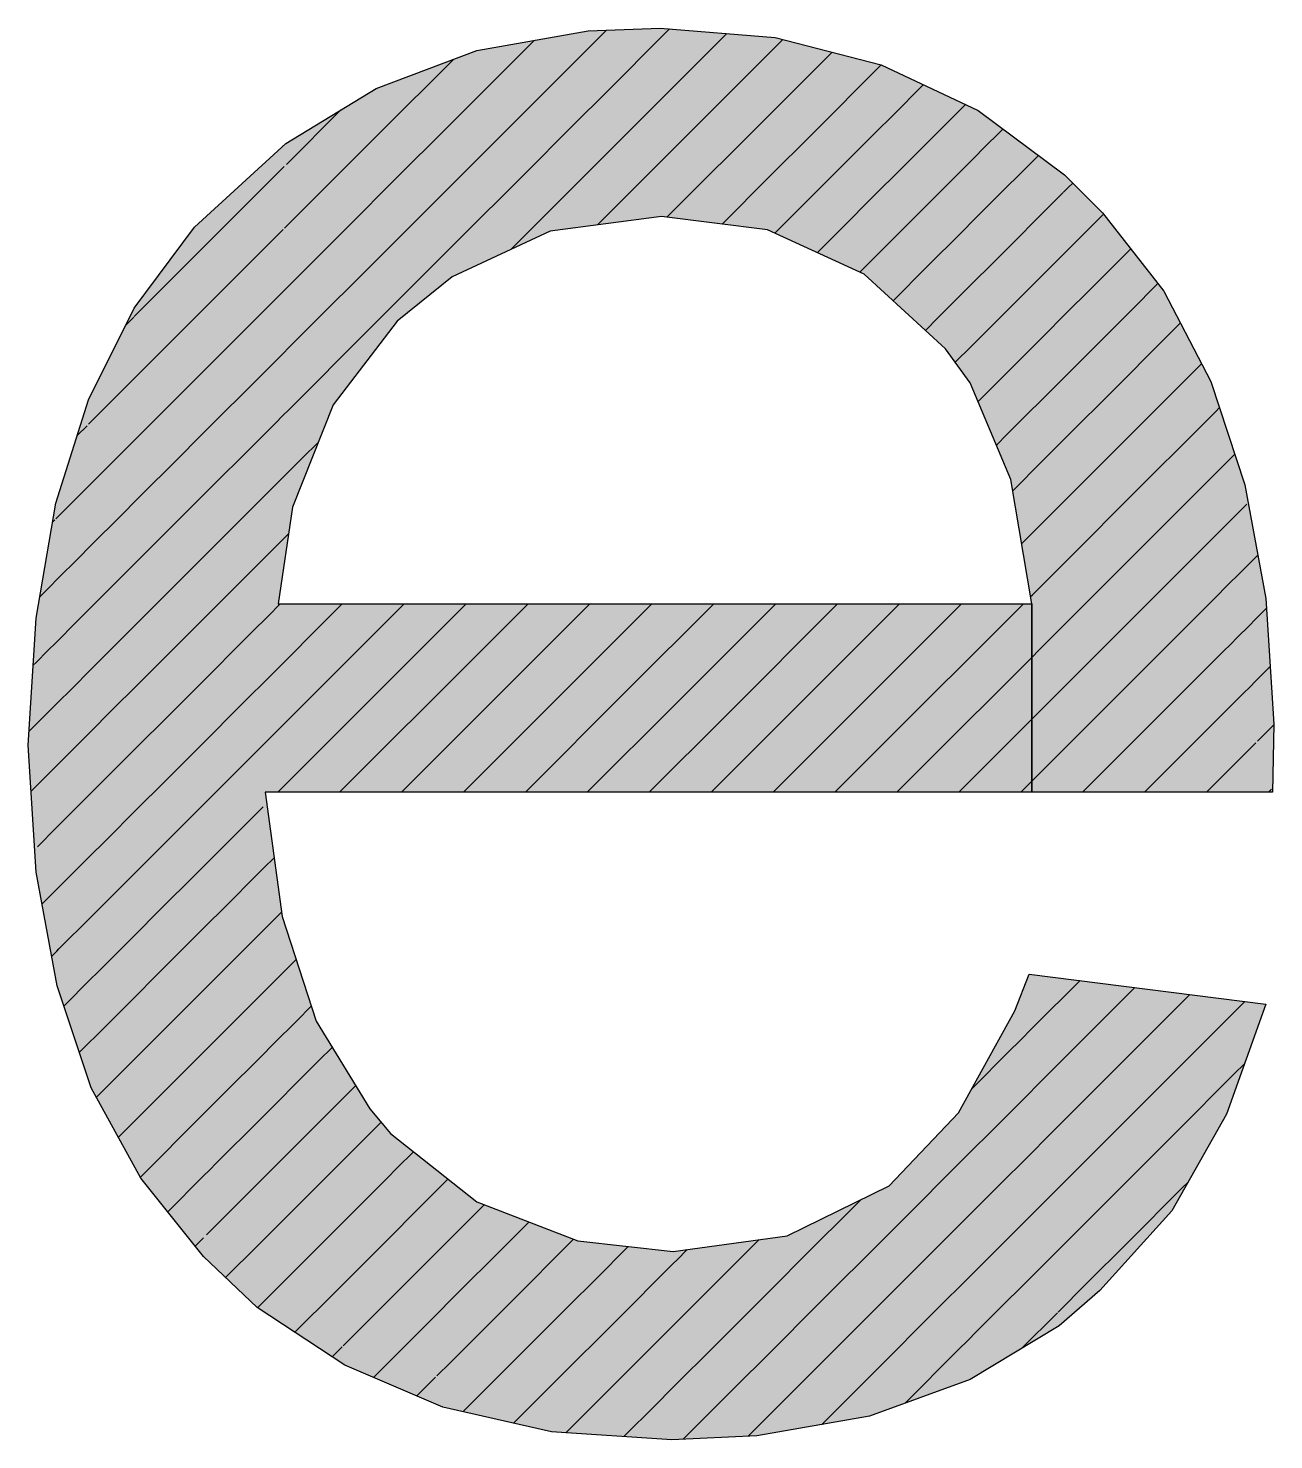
# Model space of a CAD drawing. Extents: x -15895 to 12929, y -2522 to 15173.
# Drawn here: x -8953.3 to -8946.19, y 11065.75 to 11073.81 of the extents above; entities that cross this region are included whole.
import ezdxf

# ---------------------------------------------------------------- set-up
doc = ezdxf.new("R2010")
doc.units = 0
doc.layers.add('MTH-CARIMBO-TXT1', color=1, linetype='Continuous')

msp = doc.modelspace()

# ---------------------------------------------------------------- linework, layer by layer
at = {"layer": 'MTH-CARIMBO-TXT1', "linetype": 'Continuous'}
for p, q in [((-8950.6626, 11073.4942), (-8950.4131, 11073.7437)), ((-8950.0771, 11073.7261), (-8950.0015, 11073.8018)), ((-8949.9771, 11073.4726), (-8949.6941, 11073.7556)), ((-8949.6941, 11073.7556), (-8949.641, 11073.8087)), ((-8949.6917, 11073.4044), (-8949.3135, 11073.7826)), ((-8949.022, 11073.7205), (-8948.9933, 11073.7493)), ((-8950.5606, 11073.2427), (-8950.1288, 11073.6744)), ((-8950.1288, 11073.6744), (-8950.0771, 11073.7261)), ((-8949.133, 11073.6095), (-8949.0394, 11073.7031)), ((-8949.0394, 11073.7031), (-8949.022, 11073.7205)), ((-8948.9255, 11073.4635), (-8948.7125, 11073.6765)), ((-8951.293, 11073.2173), (-8950.8752, 11073.6352)), ((-8949.6892, 11073.0533), (-8949.133, 11073.6095)), ((-8948.8289, 11073.2065), (-8948.4318, 11073.6037)), ((-8950.7737, 11073.3831), (-8950.6626, 11073.4942)), ((-8950.2115, 11073.2381), (-8949.9771, 11073.4726)), ((-8949.0545, 11073.3345), (-8948.9255, 11073.4635)), ((-8948.3668, 11073.3151), (-8948.1918, 11073.4901)), ((-8951.829, 11073.0349), (-8951.5174, 11073.3465)), ((-8950.8531, 11073.3037), (-8950.7737, 11073.3831)), ((-8949.8771, 11073.219), (-8949.6917, 11073.4044)), ((-8948.3017, 11073.0267), (-8947.9517, 11073.3766)), ((-8951.2639, 11072.8929), (-8950.8531, 11073.3037)), ((-8949.6558, 11072.7333), (-8949.0545, 11073.3345)), ((-8948.4632, 11073.2187), (-8948.3668, 11073.3151)), ((-8951.359, 11073.1513), (-8951.293, 11073.2173)), ((-8950.8173, 11072.9859), (-8950.5606, 11073.2427)), ((-8950.4585, 11072.9912), (-8950.2115, 11073.2381)), ((-8950.2942, 11072.8019), (-8949.8771, 11073.219)), ((-8949.0695, 11072.9659), (-8948.8289, 11073.2065)), ((-8948.7324, 11072.9495), (-8948.4632, 11073.2187)), ((-8947.859, 11073.1158), (-8947.7376, 11073.2372)), ((-8951.8228, 11072.6876), (-8951.3843, 11073.126)), ((-8951.3843, 11073.126), (-8951.359, 11073.1513)), ((-8947.8864, 11073.0884), (-8947.859, 11073.1158)), ((-8952.3527, 11072.5112), (-8951.841, 11073.0229)), ((-8949.7771, 11072.9655), (-8949.6892, 11073.0533)), ((-8948.4945, 11072.8339), (-8948.3017, 11073.0267)), ((-8948.2365, 11072.7383), (-8947.9184, 11073.0564)), ((-8947.9184, 11073.0564), (-8947.8864, 11073.0884)), ((-8947.8302, 11072.791), (-8947.5347, 11073.0866)), ((-8951.0008, 11072.8024), (-8950.8173, 11072.9859)), ((-8950.8609, 11072.5887), (-8950.4585, 11072.9912)), ((-8950.0528, 11072.6898), (-8949.7771, 11072.9655)), ((-8949.3411, 11072.6944), (-8949.0695, 11072.9659)), ((-8949.0391, 11072.6428), (-8948.7324, 11072.9495)), ((-8951.4149, 11072.7419), (-8951.2639, 11072.8929)), ((-8947.8014, 11072.4662), (-8947.4062, 11072.8615)), ((-8947.4062, 11072.8615), (-8947.3938, 11072.8739)), ((-8947.3913, 11072.8764), (-8947.3622, 11072.9055)), ((-8947.3622, 11072.9055), (-8947.3388, 11072.9289)), ((-8951.2347, 11072.5685), (-8951.0008, 11072.8024)), ((-8950.3565, 11072.7397), (-8950.2942, 11072.8019)), ((-8948.6358, 11072.6925), (-8948.4945, 11072.8339)), ((-8947.8969, 11072.7243), (-8947.8302, 11072.791)), ((-8951.4727, 11072.6841), (-8951.4149, 11072.7419)), ((-8950.5454, 11072.5507), (-8950.3565, 11072.7397)), ((-8948.5258, 11072.449), (-8948.2365, 11072.7383)), ((-8947.9747, 11072.6466), (-8947.8969, 11072.7243)), ((-8947.2731, 11072.641), (-8947.166, 11072.7481)), ((-8952.3495, 11072.1608), (-8951.8693, 11072.6411)), ((-8951.8693, 11072.6411), (-8951.8471, 11072.6633)), ((-8951.8394, 11072.6709), (-8951.8228, 11072.6876)), ((-8951.8165, 11072.3403), (-8951.4727, 11072.6841)), ((-8948.7969, 11072.5315), (-8948.6358, 11072.6925)), ((-8948.1714, 11072.4498), (-8947.9747, 11072.6466)), ((-8947.4111, 11072.503), (-8947.2731, 11072.641)), ((-8951.4707, 11072.3325), (-8951.2347, 11072.5685)), ((-8951.1485, 11072.3012), (-8950.8609, 11072.5887)), ((-8947.0858, 11072.4748), (-8947.0076, 11072.553)), ((-8952.6974, 11072.1665), (-8952.3641, 11072.4997)), ((-8952.3641, 11072.4997), (-8952.3527, 11072.5112)), ((-8947.9074, 11072.3603), (-8947.8014, 11072.4662)), ((-8947.4817, 11072.4324), (-8947.423, 11072.4911)), ((-8947.423, 11072.4911), (-8947.4111, 11072.503)), ((-8947.184, 11072.3765), (-8947.0858, 11072.4748)), ((-8948.5546, 11072.4202), (-8948.5393, 11072.4355)), ((-8948.5393, 11072.4355), (-8948.5258, 11072.449)), ((-8948.3643, 11072.2569), (-8948.1714, 11072.4498)), ((-8947.7727, 11072.1415), (-8947.4817, 11072.4324)), ((-8947.4309, 11072.1297), (-8947.184, 11072.3765)), ((-8951.8975, 11072.2593), (-8951.8588, 11072.2979)), ((-8951.8588, 11072.2979), (-8951.8456, 11072.3112)), ((-8951.8456, 11072.3112), (-8951.8165, 11072.3403)), ((-8951.5611, 11072.2421), (-8951.4707, 11072.3325)), ((-8951.2056, 11072.2441), (-8951.1485, 11072.3012)), ((-8948.031, 11072.2367), (-8947.9074, 11072.3603)), ((-8947.0056, 11072.2014), (-8946.8523, 11072.3547)), ((-8952.3464, 11071.8104), (-8951.8975, 11072.2593)), ((-8951.8103, 11071.993), (-8951.5611, 11072.2421)), ((-8951.5265, 11071.9232), (-8951.2056, 11072.2441)), ((-8948.1063, 11072.1614), (-8948.031, 11072.2367)), ((-8952.7458, 11072.118), (-8952.7006, 11072.1633)), ((-8952.3853, 11072.1251), (-8952.3495, 11072.1608)), ((-8948.1801, 11072.0876), (-8948.1063, 11072.1614)), ((-8947.9179, 11071.9962), (-8947.7727, 11072.1415)), ((-8947.0949, 11072.1121), (-8947.0056, 11072.2014)), ((-8952.6948, 11071.8155), (-8952.3853, 11072.1251)), ((-8947.5572, 11072.0034), (-8947.4522, 11072.1084)), ((-8947.4522, 11072.1084), (-8947.4309, 11072.1297)), ((-8947.4506, 11071.7564), (-8947.0949, 11072.1121)), ((-8946.9254, 11071.9281), (-8946.7691, 11072.0844)), ((-8946.7691, 11072.0844), (-8946.7236, 11072.1299)), ((-8951.8517, 11071.9515), (-8951.8103, 11071.993)), ((-8948.0092, 11071.905), (-8947.9179, 11071.9962)), ((-8947.7439, 11071.8167), (-8947.5572, 11072.0034)), ((-8951.9258, 11071.8774), (-8951.8706, 11071.9326)), ((-8951.8706, 11071.9326), (-8951.8517, 11071.9515)), ((-8951.6495, 11071.8002), (-8951.5265, 11071.9232)), ((-8947.0059, 11071.8476), (-8946.9254, 11071.9281)), ((-8946.7061, 11071.7938), (-8946.6024, 11071.8975)), ((-8952.7213, 11071.789), (-8952.6948, 11071.8155)), ((-8952.4064, 11071.7504), (-8952.3464, 11071.8104)), ((-8952.3433, 11071.4599), (-8951.9258, 11071.8774)), ((-8947.8792, 11071.6814), (-8947.7439, 11071.8167)), ((-8947.4704, 11071.3831), (-8947.0059, 11071.8476)), ((-8952.9587, 11071.5516), (-8952.7213, 11071.789)), ((-8952.6922, 11071.4646), (-8952.4064, 11071.7504)), ((-8951.804, 11071.6457), (-8951.6495, 11071.8002)), ((-8947.4813, 11071.7257), (-8947.4506, 11071.7564)), ((-8946.8452, 11071.6547), (-8946.7061, 11071.7938)), ((-8947.6327, 11071.5743), (-8947.4813, 11071.7257)), ((-8946.9168, 11071.5832), (-8946.8452, 11071.6547)), ((-8951.9541, 11071.4956), (-8951.8824, 11071.5673)), ((-8951.8824, 11071.5673), (-8951.8578, 11071.5918)), ((-8951.8578, 11071.5918), (-8951.804, 11071.6457)), ((-8947.7151, 11071.492), (-8947.6327, 11071.5743)), ((-8947.4902, 11071.0097), (-8946.9168, 11071.5832)), ((-8946.6431, 11071.5032), (-8946.5234, 11071.6229)), ((-8946.5234, 11071.6229), (-8946.5001, 11071.6463)), ((-8953.0241, 11071.4862), (-8952.9672, 11071.5431)), ((-8952.3402, 11071.1095), (-8951.9541, 11071.4956)), ((-8947.7748, 11071.4323), (-8947.7151, 11071.492)), ((-8946.765, 11071.3814), (-8946.6431, 11071.5032)), ((-8952.9574, 11071.1994), (-8952.7421, 11071.4147)), ((-8952.7421, 11071.4147), (-8952.6922, 11071.4646)), ((-8952.4275, 11071.3757), (-8952.3433, 11071.4599)), ((-8951.7379, 11071.3582), (-8951.6463, 11071.4499)), ((-8952.6895, 11071.1137), (-8952.4275, 11071.3757)), ((-8951.7978, 11071.2983), (-8951.7379, 11071.3582)), ((-8947.6816, 11071.1719), (-8947.5105, 11071.343)), ((-8947.5105, 11071.343), (-8947.4704, 11071.3831)), ((-8946.8277, 11071.3187), (-8946.765, 11071.3814)), ((-8946.4774, 11071.3154), (-8946.4125, 11071.3803)), ((-8951.864, 11071.2322), (-8951.7978, 11071.2983)), ((-8947.51, 11070.6364), (-8946.8277, 11071.3187)), ((-8946.5802, 11071.2127), (-8946.4774, 11071.3154)), ((-8953.1458, 11071.011), (-8952.9872, 11071.1696)), ((-8952.9872, 11071.1696), (-8952.9574, 11071.1994)), ((-8951.9823, 11071.1138), (-8951.8942, 11071.2019)), ((-8951.8942, 11071.2019), (-8951.864, 11071.2322)), ((-8946.6848, 11071.1081), (-8946.5802, 11071.2127)), ((-8952.7628, 11071.0404), (-8952.6895, 11071.1137)), ((-8952.4487, 11071.001), (-8952.3402, 11071.1095)), ((-8952.3371, 11070.7591), (-8951.9823, 11071.1138)), ((-8946.7386, 11071.0542), (-8946.6848, 11071.1081)), ((-8946.4314, 11071.0079), (-8946.3451, 11071.0942)), ((-8953.1646, 11070.9922), (-8953.1511, 11071.0057)), ((-8952.9561, 11070.8472), (-8952.7628, 11071.0404)), ((-8947.5397, 11070.9602), (-8947.4902, 11071.0097)), ((-8947.5297, 11070.2631), (-8946.7386, 11071.0542)), ((-8946.5172, 11070.9221), (-8946.4314, 11071.0079)), ((-8952.6869, 11070.7628), (-8952.4487, 11071.001)), ((-8951.8701, 11070.8725), (-8951.8165, 11070.9261)), ((-8947.6307, 11070.8693), (-8947.5397, 11070.9602)), ((-8946.6045, 11070.8347), (-8946.5172, 11070.9221)), ((-8953.0072, 11070.796), (-8952.9561, 11070.8472)), ((-8951.906, 11070.8366), (-8951.8701, 11070.8725)), ((-8953.1448, 11070.6584), (-8953.0072, 11070.796)), ((-8952.7835, 11070.6662), (-8952.6869, 11070.7628)), ((-8952.0106, 11070.732), (-8951.906, 11070.8366)), ((-8947.5495, 11069.8898), (-8946.6495, 11070.7898)), ((-8946.6495, 11070.7898), (-8946.6045, 11070.8347)), ((-8946.3853, 11070.7004), (-8946.3161, 11070.7696)), ((-8946.3161, 11070.7696), (-8946.2813, 11070.8044)), ((-8952.4698, 11070.6263), (-8952.3371, 11070.7591)), ((-8952.334, 11070.4086), (-8952.0106, 11070.732)), ((-8946.4542, 11070.6315), (-8946.3853, 11070.7004)), ((-8953.2372, 11070.566), (-8953.171, 11070.6323)), ((-8953.171, 11070.6323), (-8953.1448, 11070.6584)), ((-8952.9547, 11070.495), (-8952.7835, 11070.6662)), ((-8952.6842, 11070.4119), (-8952.4698, 11070.6263)), ((-8947.5689, 11070.5775), (-8947.51, 11070.6364)), ((-8946.5243, 11070.5614), (-8946.4542, 11070.6315)), ((-8951.8769, 11070.5121), (-8951.8658, 11070.5232)), ((-8951.583, 11070.4525), (-8951.5097, 11070.5258)), ((-8951.3001, 11070.3818), (-8951.1562, 11070.5258)), ((-8951.0173, 11070.3111), (-8950.8026, 11070.5258)), ((-8950.7344, 11070.2404), (-8950.449, 11070.5258)), ((-8950.4516, 11070.1697), (-8950.0955, 11070.5258)), ((-8950.1688, 11070.0989), (-8949.7419, 11070.5258)), ((-8949.8859, 11070.0282), (-8949.3884, 11070.5258)), ((-8949.6031, 11069.9575), (-8949.0348, 11070.5258)), ((-8949.3202, 11069.8868), (-8948.6813, 11070.5258)), ((-8949.0374, 11069.8161), (-8948.3277, 11070.5258)), ((-8948.7545, 11069.7454), (-8947.9742, 11070.5258)), ((-8948.4717, 11069.6747), (-8947.6206, 11070.5258)), ((-8947.5797, 11070.5667), (-8947.5689, 11070.5775)), ((-8947.5693, 11069.5164), (-8946.5604, 11070.5253)), ((-8946.5604, 11070.5253), (-8946.5243, 11070.5614)), ((-8953.0272, 11070.4224), (-8952.9547, 11070.495)), ((-8952.0389, 11070.3502), (-8951.9178, 11070.4713)), ((-8951.9178, 11070.4713), (-8951.8769, 11070.5121)), ((-8951.9033, 11070.1321), (-8951.583, 11070.4525)), ((-8946.3393, 11070.3929), (-8946.2871, 11070.4451)), ((-8946.2871, 11070.4451), (-8946.2336, 11070.4986)), ((-8953.1439, 11070.3058), (-8953.0272, 11070.4224)), ((-8952.8042, 11070.2919), (-8952.6842, 11070.4119)), ((-8952.4909, 11070.2516), (-8952.334, 11070.4086)), ((-8951.9297, 11069.7522), (-8951.3001, 11070.3818)), ((-8946.3913, 11070.3409), (-8946.3393, 11070.3929)), ((-8953.1908, 11070.2588), (-8953.1439, 11070.3058)), ((-8952.9534, 11070.1427), (-8952.8042, 11070.2919)), ((-8952.3308, 11070.0582), (-8952.0389, 11070.3502)), ((-8951.8784, 11069.45), (-8951.0173, 11070.3111)), ((-8946.4713, 11070.2608), (-8946.4441, 11070.288)), ((-8946.4441, 11070.288), (-8946.3913, 11070.3409)), ((-8953.2581, 11070.1916), (-8953.1908, 11070.2588)), ((-8952.6816, 11070.061), (-8952.4909, 11070.2516)), ((-8951.5248, 11069.45), (-8950.7344, 11070.2404)), ((-8948.1889, 11069.604), (-8947.5728, 11070.22)), ((-8947.5728, 11070.22), (-8947.5297, 11070.2631)), ((-8947.2822, 11069.45), (-8946.4713, 11070.2608)), ((-8953.2747, 11070.175), (-8953.2581, 11070.1916)), ((-8953.0472, 11070.0489), (-8952.9534, 11070.1427)), ((-8951.9295, 11070.1059), (-8951.9033, 11070.1321)), ((-8951.1713, 11069.45), (-8950.4516, 11070.1697)), ((-8946.2933, 11070.0853), (-8946.2581, 11070.1205)), ((-8946.2581, 11070.1205), (-8946.222, 11070.1566)), ((-8946.222, 11070.1566), (-8946.2113, 11070.1673)), ((-8953.1429, 11069.9532), (-8953.0472, 11070.0489)), ((-8952.8249, 11069.9176), (-8952.6816, 11070.061)), ((-8952.5121, 11069.8769), (-8952.3308, 11070.0582)), ((-8952.0671, 11069.9683), (-8951.9295, 11070.1059)), ((-8950.8177, 11069.45), (-8950.1688, 11070.0989)), ((-8946.3639, 11070.0147), (-8946.3283, 11070.0503)), ((-8946.3283, 11070.0503), (-8946.2933, 11070.0853)), ((-8952.3277, 11069.7077), (-8952.0671, 11069.9683)), ((-8950.4642, 11069.45), (-8949.8859, 11070.0282)), ((-8950.1106, 11069.45), (-8949.6031, 11069.9575)), ((-8946.9286, 11069.45), (-8946.3822, 11069.9964)), ((-8946.3822, 11069.9964), (-8946.3639, 11070.0147)), ((-8953.2581, 11069.838), (-8953.2107, 11069.8854)), ((-8953.2107, 11069.8854), (-8953.1429, 11069.9532)), ((-8952.952, 11069.7905), (-8952.8249, 11069.9176)), ((-8952.679, 11069.7101), (-8952.5121, 11069.8769)), ((-8949.7571, 11069.45), (-8949.3202, 11069.8868)), ((-8947.5728, 11069.8665), (-8947.5495, 11069.8898)), ((-8953.298, 11069.7981), (-8953.2581, 11069.838)), ((-8949.4035, 11069.45), (-8949.0374, 11069.8161)), ((-8947.906, 11069.5333), (-8947.5728, 11069.8665)), ((-8946.2472, 11069.7778), (-8946.2291, 11069.796)), ((-8946.2291, 11069.796), (-8946.2105, 11069.8146)), ((-8946.2105, 11069.8146), (-8946.1908, 11069.8343)), ((-8953.0673, 11069.6753), (-8952.952, 11069.7905)), ((-8952.0954, 11069.5865), (-8951.9413, 11069.7406)), ((-8951.9413, 11069.7406), (-8951.9297, 11069.7522)), ((-8949.05, 11069.45), (-8948.7545, 11069.7454)), ((-8946.5751, 11069.45), (-8946.2932, 11069.7319)), ((-8946.2837, 11069.7414), (-8946.2653, 11069.7597)), ((-8946.2653, 11069.7597), (-8946.2472, 11069.7778)), ((-8953.142, 11069.6006), (-8953.0673, 11069.6753)), ((-8952.8457, 11069.5433), (-8952.679, 11069.7101)), ((-8952.5332, 11069.5023), (-8952.3277, 11069.7077)), ((-8948.6964, 11069.45), (-8948.4717, 11069.6747)), ((-8953.2306, 11069.512), (-8953.142, 11069.6006)), ((-8952.3246, 11069.3573), (-8952.0954, 11069.5865)), ((-8948.3429, 11069.45), (-8948.1889, 11069.604)), ((-8953.2867, 11069.4559), (-8953.2581, 11069.4845)), ((-8953.2581, 11069.4845), (-8953.2306, 11069.512)), ((-8952.9507, 11069.4383), (-8952.8457, 11069.5433)), ((-8952.6763, 11069.3591), (-8952.5332, 11069.5023)), ((-8947.9893, 11069.45), (-8947.906, 11069.5333)), ((-8947.6232, 11069.4625), (-8947.5728, 11069.5129)), ((-8953.0873, 11069.3017), (-8952.9507, 11069.4383)), ((-8947.6358, 11069.45), (-8947.6232, 11069.4625)), ((-8946.2215, 11069.45), (-8946.2041, 11069.4674)), ((-8952.8664, 11069.1691), (-8952.6763, 11069.3591)), ((-8952.5543, 11069.1276), (-8952.3246, 11069.3573)), ((-8952.1237, 11069.2047), (-8951.9617, 11069.3666)), ((-8953.2504, 11069.1386), (-8953.141, 11069.248)), ((-8953.141, 11069.248), (-8953.0873, 11069.3017)), ((-8952.9494, 11069.0861), (-8952.8664, 11069.1691)), ((-8952.3215, 11069.0069), (-8952.1237, 11069.2047)), ((-8953.1073, 11068.9282), (-8952.9494, 11069.0861)), ((-8952.6737, 11069.0082), (-8952.5543, 11069.1276)), ((-8951.9573, 11069.0175), (-8951.8994, 11069.0754)), ((-8952.8871, 11068.7948), (-8952.6737, 11069.0082)), ((-8952.5755, 11068.7529), (-8952.3215, 11069.0069)), ((-8952.0157, 11068.9591), (-8951.9573, 11069.0175)), ((-8953.1401, 11068.8954), (-8953.1073, 11068.9282)), ((-8952.1519, 11068.8229), (-8952.0157, 11068.9591)), ((-8953.2244, 11068.811), (-8953.1401, 11068.8954)), ((-8952.948, 11068.7339), (-8952.8871, 11068.7948)), ((-8952.671, 11068.6573), (-8952.5755, 11068.7529)), ((-8952.3184, 11068.6564), (-8952.1519, 11068.8229)), ((-8951.9628, 11068.6585), (-8951.8569, 11068.7644)), ((-8953.1273, 11068.5546), (-8952.948, 11068.7339)), ((-8952.9078, 11068.4205), (-8952.671, 11068.6573)), ((-8952.5966, 11068.3782), (-8952.3184, 11068.6564)), ((-8952.0696, 11068.5516), (-8951.9628, 11068.6585)), ((-8953.1695, 11068.5124), (-8953.1391, 11068.5428)), ((-8953.1391, 11068.5428), (-8953.1273, 11068.5546)), ((-8952.1802, 11068.4411), (-8952.0696, 11068.5516)), ((-8952.3152, 11068.306), (-8952.1802, 11068.4411)), ((-8951.8757, 11068.392), (-8951.8136, 11068.4541)), ((-8951.8136, 11068.4541), (-8951.7736, 11068.4941)), ((-8953.0999, 11068.2284), (-8952.9467, 11068.3817)), ((-8952.9467, 11068.3817), (-8952.9078, 11068.4205)), ((-8952.6684, 11068.3064), (-8952.5966, 11068.3782)), ((-8951.9682, 11068.2995), (-8951.8757, 11068.392)), ((-8947.5619, 11068.1096), (-8947.2969, 11068.3746)), ((-8952.9286, 11068.0462), (-8952.6684, 11068.3064)), ((-8952.6177, 11068.0035), (-8952.3152, 11068.306)), ((-8952.1236, 11068.1441), (-8951.9682, 11068.2995)), ((-8947.5341, 11067.7839), (-8946.9832, 11068.3347)), ((-8947.5062, 11067.4582), (-8946.6696, 11068.2948)), ((-8951.7701, 11068.144), (-8951.6869, 11068.2273)), ((-8947.4784, 11067.1325), (-8946.3559, 11068.255)), ((-8952.2085, 11068.0592), (-8952.1236, 11068.1441)), ((-8951.8997, 11068.0144), (-8951.7701, 11068.144)), ((-8947.6451, 11068.0264), (-8947.5619, 11068.1096)), ((-8953.0116, 11067.9632), (-8952.9453, 11068.0295)), ((-8952.9453, 11068.0295), (-8952.9286, 11068.0462)), ((-8952.3121, 11067.9556), (-8952.2085, 11068.0592)), ((-8947.6974, 11067.974), (-8947.6451, 11068.0264)), ((-8952.9143, 11067.707), (-8952.6658, 11067.9555)), ((-8952.6658, 11067.9555), (-8952.6177, 11068.0035)), ((-8952.6388, 11067.6288), (-8952.3121, 11067.9556)), ((-8952.1775, 11067.7366), (-8951.9737, 11067.9404)), ((-8951.9737, 11067.9404), (-8951.8997, 11068.0144)), ((-8951.6407, 11067.9199), (-8951.5677, 11067.9929)), ((-8947.9166, 11067.7549), (-8947.6974, 11067.974)), ((-8951.7267, 11067.8338), (-8951.6407, 11067.9199)), ((-8946.418, 11067.8393), (-8946.3566, 11067.9007)), ((-8951.9237, 11067.6369), (-8951.7267, 11067.8338)), ((-8947.6014, 11067.7166), (-8947.5341, 11067.7839)), ((-8946.5364, 11067.7209), (-8946.418, 11067.8393)), ((-8952.2367, 11067.6774), (-8952.1775, 11067.7366)), ((-8951.6134, 11067.5936), (-8951.4335, 11067.7735)), ((-8947.7459, 11067.572), (-8947.6014, 11067.7166)), ((-8946.6268, 11067.6305), (-8946.5364, 11067.7209)), ((-8952.6631, 11067.6046), (-8952.6388, 11067.6288)), ((-8952.309, 11067.6051), (-8952.2367, 11067.6774)), ((-8951.9792, 11067.5814), (-8951.9237, 11067.6369)), ((-8947.4505, 11066.8067), (-8946.6268, 11067.6305)), ((-8952.7887, 11067.479), (-8952.6631, 11067.6046)), ((-8952.66, 11067.2542), (-8952.309, 11067.6051)), ((-8952.2315, 11067.3291), (-8951.9792, 11067.5814)), ((-8951.6833, 11067.5237), (-8951.6134, 11067.5936)), ((-8951.3251, 11067.5284), (-8951.2883, 11067.5652)), ((-8947.9788, 11067.3391), (-8947.7459, 11067.572)), ((-8951.9477, 11067.2593), (-8951.6833, 11067.5237)), ((-8951.5861, 11067.2673), (-8951.3682, 11067.4852)), ((-8951.3682, 11067.4852), (-8951.3251, 11067.5284)), ((-8947.5577, 11067.4067), (-8947.5062, 11067.4582)), ((-8951.196, 11067.304), (-8951.1028, 11067.3971)), ((-8947.7944, 11067.17), (-8947.5577, 11067.4067)), ((-8952.3059, 11067.2547), (-8952.265, 11067.2956)), ((-8952.265, 11067.2956), (-8952.2315, 11067.3291)), ((-8951.2554, 11067.2445), (-8951.196, 11067.304)), ((-8948.3073, 11067.0107), (-8947.9788, 11067.3391)), ((-8952.5067, 11067.0539), (-8952.3059, 11067.2547)), ((-8952.2854, 11066.9216), (-8951.9846, 11067.2224)), ((-8951.9846, 11067.2224), (-8951.9477, 11067.2593)), ((-8951.9717, 11066.8818), (-8951.6399, 11067.2135)), ((-8951.6399, 11067.2135), (-8951.5861, 11067.2673)), ((-8951.4062, 11067.0937), (-8951.2554, 11067.2445)), ((-8951.1392, 11067.0072), (-8950.9051, 11067.2413)), ((-8946.714, 11067.1898), (-8946.6802, 11067.2235)), ((-8947.9639, 11067.0005), (-8947.7944, 11067.17)), ((-8947.0244, 11066.8793), (-8946.714, 11067.1898)), ((-8951.5588, 11066.9411), (-8951.4062, 11067.0937)), ((-8950.7522, 11067.0406), (-8950.7259, 11067.0669)), ((-8950.7259, 11067.0669), (-8950.6978, 11067.095)), ((-8948.9022, 11066.7693), (-8948.5492, 11067.1223)), ((-8947.8429, 11066.768), (-8947.514, 11067.0969)), ((-8947.514, 11067.0969), (-8947.4784, 11067.1325)), ((-8951.1857, 11066.9607), (-8951.1392, 11067.0072)), ((-8951.0824, 11066.7104), (-8950.7522, 11067.0406)), ((-8950.6395, 11066.7998), (-8950.4434, 11066.9959)), ((-8948.4123, 11066.9056), (-8948.3073, 11067.0107)), ((-8948.2029, 11066.7615), (-8947.9639, 11067.0005)), ((-8952.3496, 11066.8575), (-8952.3028, 11066.9042)), ((-8951.9943, 11066.5056), (-8951.5965, 11066.9034)), ((-8951.5965, 11066.9034), (-8951.5588, 11066.9411)), ((-8951.4441, 11066.7022), (-8951.1857, 11066.9607)), ((-8950.553, 11066.5327), (-8950.189, 11066.8967)), ((-8949.4879, 11066.5371), (-8949.1298, 11066.8953)), ((-8948.7914, 11066.5265), (-8948.4123, 11066.9056)), ((-8952.1757, 11066.6778), (-8951.9901, 11066.8634)), ((-8951.9901, 11066.8634), (-8951.9717, 11066.8818)), ((-8950.0622, 11066.67), (-8949.8763, 11066.8558)), ((-8949.5983, 11066.7803), (-8949.5399, 11066.8387)), ((-8947.2616, 11066.6421), (-8947.0244, 11066.8793)), ((-8950.8224, 11066.6169), (-8950.6395, 11066.7998)), ((-8949.9485, 11066.4301), (-8949.6203, 11066.7583)), ((-8949.6203, 11066.7583), (-8949.5983, 11066.7803)), ((-8949.008, 11066.6635), (-8948.9022, 11066.7693)), ((-8948.4453, 11066.5191), (-8948.2029, 11066.7615)), ((-8947.9489, 11066.6619), (-8947.8429, 11066.768)), ((-8947.8913, 11066.366), (-8947.4703, 11066.787)), ((-8947.4703, 11066.787), (-8947.4505, 11066.8067)), ((-8951.5315, 11066.6148), (-8951.4441, 11066.7022)), ((-8951.4821, 11066.3107), (-8951.116, 11066.6768)), ((-8951.116, 11066.6768), (-8951.0824, 11066.7104)), ((-8950.216, 11066.5161), (-8950.0622, 11066.67)), ((-8949.3775, 11066.294), (-8949.008, 11066.6635)), ((-8948.0985, 11066.5123), (-8947.9489, 11066.6619)), ((-8951.7809, 11066.3655), (-8951.5531, 11066.5932)), ((-8951.5531, 11066.5932), (-8951.5315, 11066.6148)), ((-8951.0256, 11066.4137), (-8950.8224, 11066.6169)), ((-8947.4227, 11066.481), (-8947.2616, 11066.6421)), ((-8950.8925, 11066.1932), (-8950.553, 11066.5327)), ((-8950.4665, 11066.2657), (-8950.216, 11066.5161)), ((-8949.6228, 11066.4023), (-8949.4879, 11066.5371)), ((-8949.0706, 11066.2474), (-8948.7914, 11066.5265)), ((-8948.6806, 11066.2838), (-8948.4453, 11066.5191)), ((-8948.4782, 11066.1326), (-8948.0985, 11066.5123)), ((-8951.0463, 11066.393), (-8951.0256, 11066.4137)), ((-8950.2722, 11066.1064), (-8949.9485, 11066.4301)), ((-8947.6324, 11066.2713), (-8947.4265, 11066.4772)), ((-8951.3313, 11066.1079), (-8951.0463, 11066.393)), ((-8949.8349, 11066.1902), (-8949.6228, 11066.4023)), ((-8947.934, 11066.3233), (-8947.8913, 11066.366)), ((-8951.5675, 11066.2253), (-8951.5097, 11066.2831)), ((-8951.5043, 11066.2886), (-8951.4821, 11066.3107)), ((-8950.8198, 11065.9124), (-8950.4665, 11066.2657)), ((-8949.6252, 11066.0463), (-8949.3775, 11066.294)), ((-8949.2672, 11066.0508), (-8949.0706, 11066.2474)), ((-8949.1331, 11065.8313), (-8948.6806, 11066.2838)), ((-8948.2976, 11065.9597), (-8947.9941, 11066.2631)), ((-8947.9941, 11066.2631), (-8947.934, 11066.3233)), ((-8950.9688, 11066.1169), (-8950.8925, 11066.1932)), ((-8950.2336, 11065.7914), (-8949.8349, 11066.1902)), ((-8951.0835, 11066.0022), (-8950.9765, 11066.1092)), ((-8950.38, 11065.9986), (-8950.2722, 11066.1064)), ((-8948.5698, 11066.041), (-8948.4782, 11066.1326)), ((-8949.7212, 11065.9503), (-8949.6252, 11066.0463)), ((-8949.5631, 11065.7549), (-8949.2672, 11066.0508)), ((-8948.7721, 11065.8388), (-8948.5698, 11066.041)), ((-8950.5321, 11065.8465), (-8950.38, 11065.9986)), ((-8949.9017, 11065.7698), (-8949.7212, 11065.9503)), ((-8949.1924, 11065.772), (-8949.1568, 11065.8076)), ((-8949.1568, 11065.8076), (-8949.1331, 11065.8313))]:
    msp.add_line(p, q, dxfattribs=at)
msp.add_lwpolyline([(-8947.5877, 11068.4115), (-8946.2355, 11068.2397), (-8946.4597, 11067.6121), (-8946.7734, 11067.0593), (-8947.1843, 11066.6036), (-8947.4159, 11066.4019), (-8947.9239, 11066.0956), (-8948.4992, 11065.8864), (-8949.1417, 11065.7743), (-8949.6273, 11065.7519), (-8950.3146, 11065.7967), (-8950.9347, 11065.9387), (-8951.495, 11066.1777), (-8951.9955, 11066.5064), (-8952.3018, 11066.7978), (-8952.6604, 11067.2461), (-8952.9443, 11067.7615), (-8953.1386, 11068.3443), (-8953.2581, 11068.9942), (-8953.3029, 11069.7189), (-8953.2581, 11070.4436), (-8953.146, 11071.101), (-8952.9593, 11071.6912), (-8952.6978, 11072.2142), (-8952.3541, 11072.6773), (-8951.8312, 11073.1555), (-8951.3157, 11073.4693), (-8950.7404, 11073.6859), (-8950.1054, 11073.798), (-8949.6945, 11073.8129), (-8949.0371, 11073.7606), (-8948.4319, 11073.6037), (-8947.8791, 11073.3423), (-8947.386, 11072.9762), (-8947.1694, 11072.7595), (-8946.8183, 11072.3113), (-8946.5493, 11071.7958), (-8946.3551, 11071.2056), (-8946.2355, 11070.5556), (-8946.1907, 11069.8384), (-8946.1982, 11069.45), (-8947.5728, 11069.45), (-8947.5728, 11070.5258), (-8947.6923, 11071.2355), (-8947.9239, 11071.7883), (-8948.0659, 11071.9826), (-8948.5291, 11072.4084), (-8949.0819, 11072.6624), (-8949.687, 11072.7371), (-8950.3221, 11072.6549), (-8950.8824, 11072.3935), (-8951.1962, 11072.1395), (-8951.5622, 11071.6613), (-8951.7938, 11071.0786), (-8951.876, 11070.5258), (-8947.5728, 11070.5258), (-8947.5728, 11069.45), (-8951.9507, 11069.45), (-8951.8536, 11068.7402), (-8951.6593, 11068.1426), (-8951.353, 11067.642), (-8951.2335, 11067.5001), (-8950.7404, 11067.1116), (-8950.1652, 11066.8875), (-8949.6198, 11066.8277), (-8948.9698, 11066.9173), (-8948.3871, 11067.2012), (-8947.9912, 11067.6196), (-8947.6699, 11068.2023), (-8947.5877, 11068.4115)], dxfattribs=at)
for points in [[(-8950.7404, 11073.6859), (-8950.1054, 11073.798), (-8950.3221, 11072.6549)], [(-8950.3221, 11072.6549), (-8950.1054, 11073.798), (-8949.687, 11072.7371)], [(-8950.1054, 11073.798), (-8949.6945, 11073.8129), (-8949.687, 11072.7371)], [(-8949.687, 11072.7371), (-8949.6945, 11073.8129), (-8949.0371, 11073.7606)], [(-8949.0819, 11072.6624), (-8949.687, 11072.7371), (-8949.0371, 11073.7606)], [(-8949.0819, 11072.6624), (-8949.0371, 11073.7606), (-8948.5291, 11072.4084)], [(-8948.5291, 11072.4084), (-8949.0371, 11073.7606), (-8948.4319, 11073.6037)], [(-8951.3157, 11073.4693), (-8950.7404, 11073.6859), (-8951.1962, 11072.1395)], [(-8950.7404, 11073.6859), (-8950.8824, 11072.3935), (-8951.1962, 11072.1395)], [(-8950.8824, 11072.3935), (-8950.7404, 11073.6859), (-8950.3221, 11072.6549)], [(-8948.5291, 11072.4084), (-8948.4319, 11073.6037), (-8948.0659, 11071.9826)], [(-8948.0659, 11071.9826), (-8948.4319, 11073.6037), (-8947.8791, 11073.3423)], [(-8951.8312, 11073.1555), (-8951.3157, 11073.4693), (-8951.7938, 11071.0786)], [(-8951.3157, 11073.4693), (-8951.5622, 11071.6613), (-8951.7938, 11071.0786)], [(-8951.5622, 11071.6613), (-8951.3157, 11073.4693), (-8951.1962, 11072.1395)], [(-8947.8791, 11073.3423), (-8947.9239, 11071.7883), (-8948.0659, 11071.9826)], [(-8947.6923, 11071.2355), (-8947.9239, 11071.7883), (-8947.8791, 11073.3423)], [(-8947.386, 11072.9762), (-8947.6923, 11071.2355), (-8947.8791, 11073.3423)], [(-8951.8312, 11073.1555), (-8952.3018, 11066.7978), (-8952.3541, 11072.6773)], [(-8952.3018, 11066.7978), (-8951.8312, 11073.1555), (-8951.9507, 11069.45)], [(-8951.8312, 11073.1555), (-8951.876, 11070.5258), (-8951.9507, 11069.45)], [(-8951.876, 11070.5258), (-8951.8312, 11073.1555), (-8951.7938, 11071.0786)], [(-8947.5728, 11070.5258), (-8947.6923, 11071.2355), (-8947.386, 11072.9762)], [(-8947.386, 11072.9762), (-8947.5728, 11069.45), (-8947.5728, 11070.5258)], [(-8947.386, 11072.9762), (-8946.1982, 11069.45), (-8947.5728, 11069.45)], [(-8947.5728, 11070.5258), (-8947.5728, 11070.5258), (-8947.386, 11072.9762)], [(-8947.1694, 11072.7595), (-8946.1982, 11069.45), (-8947.386, 11072.9762)], [(-8947.1694, 11072.7595), (-8946.8183, 11072.3113), (-8946.1982, 11069.45)], [(-8952.3541, 11072.6773), (-8952.6604, 11067.2461), (-8952.6978, 11072.2142)], [(-8952.3541, 11072.6773), (-8952.3018, 11066.7978), (-8952.6604, 11067.2461)], [(-8946.1982, 11069.45), (-8946.8183, 11072.3113), (-8946.5493, 11071.7958)], [(-8952.6978, 11072.2142), (-8952.9443, 11067.7615), (-8952.9593, 11071.6912)], [(-8952.6978, 11072.2142), (-8952.6604, 11067.2461), (-8952.9443, 11067.7615)], [(-8946.1982, 11069.45), (-8946.5493, 11071.7958), (-8946.3551, 11071.2056)], [(-8952.9593, 11071.6912), (-8953.1386, 11068.3443), (-8953.146, 11071.101)], [(-8952.9593, 11071.6912), (-8952.9443, 11067.7615), (-8953.1386, 11068.3443)], [(-8946.1982, 11069.45), (-8946.3551, 11071.2056), (-8946.2355, 11070.5556)], [(-8953.146, 11071.101), (-8953.2581, 11068.9942), (-8953.2581, 11070.4436)], [(-8953.146, 11071.101), (-8953.1386, 11068.3443), (-8953.2581, 11068.9942)], [(-8951.876, 11070.5258), (-8947.5728, 11069.45), (-8951.9507, 11069.45)], [(-8947.5728, 11070.5258), (-8947.5728, 11069.45), (-8951.876, 11070.5258)], [(-8947.5728, 11070.5258), (-8947.5728, 11069.45), (-8947.5728, 11070.5258)], [(-8947.5728, 11069.45), (-8947.5728, 11069.45), (-8947.5728, 11070.5258)], [(-8946.1982, 11069.45), (-8946.2355, 11070.5556), (-8946.1907, 11069.8384)], [(-8953.2581, 11070.4436), (-8953.2581, 11068.9942), (-8953.3029, 11069.7189)], [(-8951.9955, 11066.5064), (-8952.3018, 11066.7978), (-8951.9507, 11069.45)], [(-8951.8536, 11068.7402), (-8951.9955, 11066.5064), (-8951.9507, 11069.45)], [(-8951.9955, 11066.5064), (-8951.8536, 11068.7402), (-8951.495, 11066.1777)], [(-8951.8536, 11068.7402), (-8951.6593, 11068.1426), (-8951.495, 11066.1777)], [(-8947.6699, 11068.2023), (-8947.5877, 11068.4115), (-8947.4159, 11066.4019)], [(-8946.2355, 11068.2397), (-8947.4159, 11066.4019), (-8947.5877, 11068.4115)], [(-8947.9912, 11067.6196), (-8947.6699, 11068.2023), (-8947.9239, 11066.0956)], [(-8947.9239, 11066.0956), (-8947.6699, 11068.2023), (-8947.4159, 11066.4019)], [(-8946.2355, 11068.2397), (-8947.1843, 11066.6036), (-8947.4159, 11066.4019)], [(-8946.2355, 11068.2397), (-8946.7734, 11067.0593), (-8947.1843, 11066.6036)], [(-8946.2355, 11068.2397), (-8946.4597, 11067.6121), (-8946.7734, 11067.0593)], [(-8951.6593, 11068.1426), (-8951.353, 11067.642), (-8951.495, 11066.1777)], [(-8951.353, 11067.642), (-8950.9347, 11065.9387), (-8951.495, 11066.1777)], [(-8951.353, 11067.642), (-8951.2335, 11067.5001), (-8950.9347, 11065.9387)], [(-8948.3871, 11067.2012), (-8947.9912, 11067.6196), (-8947.9239, 11066.0956)], [(-8951.2335, 11067.5001), (-8950.7404, 11067.1116), (-8950.9347, 11065.9387)], [(-8948.9698, 11066.9173), (-8948.3871, 11067.2012), (-8948.4992, 11065.8864)], [(-8948.4992, 11065.8864), (-8948.3871, 11067.2012), (-8947.9239, 11066.0956)], [(-8950.9347, 11065.9387), (-8950.7404, 11067.1116), (-8950.3146, 11065.7967)], [(-8950.7404, 11067.1116), (-8950.1652, 11066.8875), (-8950.3146, 11065.7967)], [(-8949.6198, 11066.8277), (-8948.9698, 11066.9173), (-8949.1417, 11065.7743)], [(-8949.1417, 11065.7743), (-8948.9698, 11066.9173), (-8948.4992, 11065.8864)], [(-8950.3146, 11065.7967), (-8950.1652, 11066.8875), (-8949.6273, 11065.7519)], [(-8950.1652, 11066.8875), (-8949.6198, 11066.8277), (-8949.6273, 11065.7519)], [(-8949.6273, 11065.7519), (-8949.6198, 11066.8277), (-8949.1417, 11065.7743)]]:
    msp.add_solid(points, dxfattribs=at)

doc.saveas('drawing.dxf')
